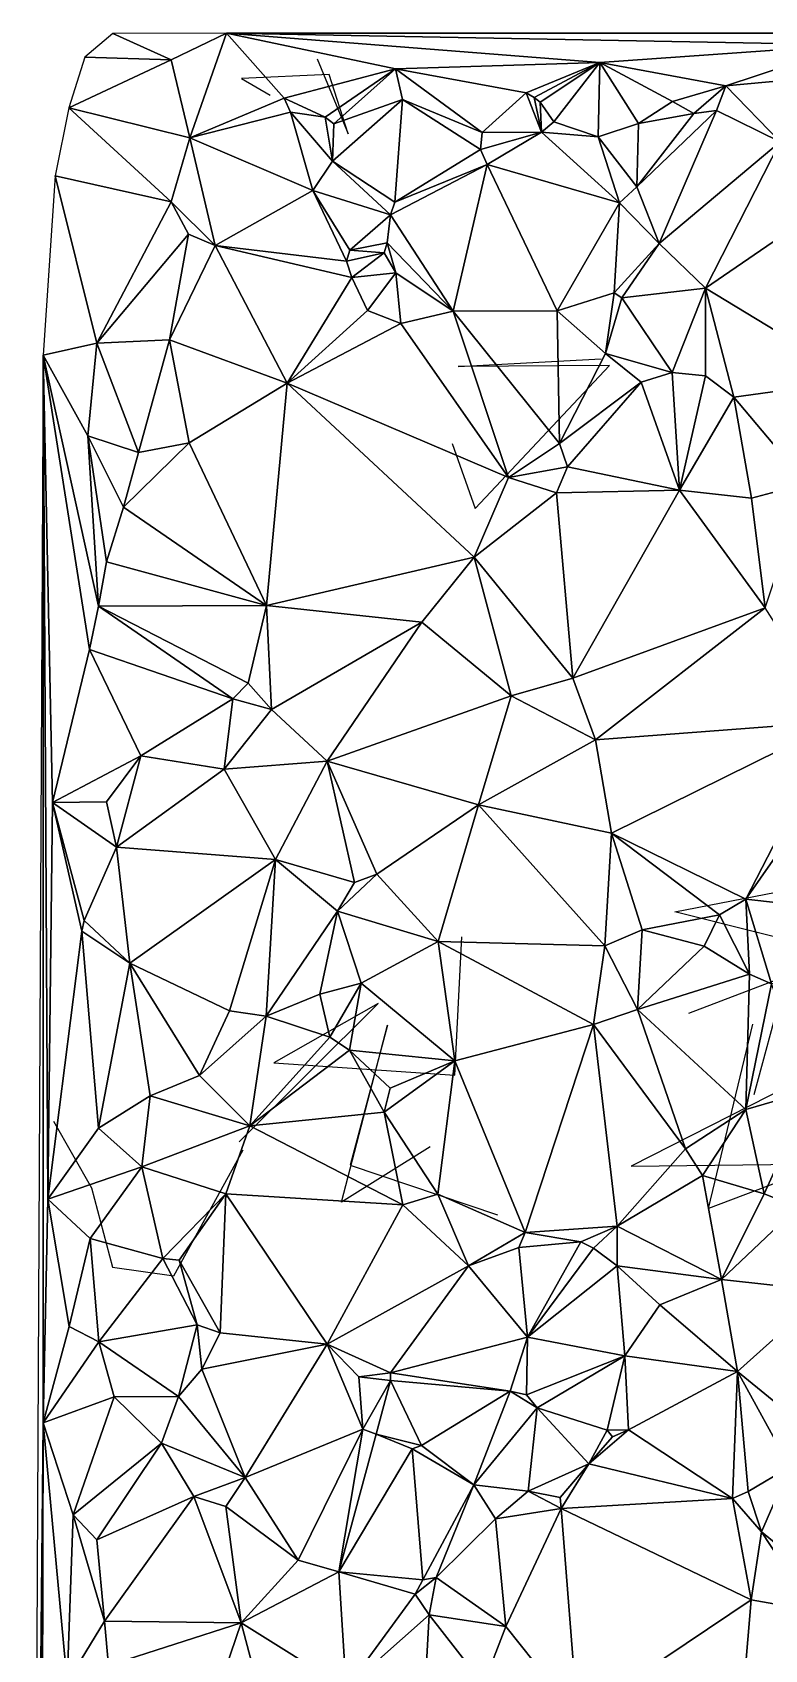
# Model space of a CAD drawing. Header units: metres. Extents: x -15 to 15.1, y -15.8 to 15.4.
# Drawn here: x -14.98 to -8.77, y 1.27 to 14.99 of the extents above; entities that cross this region are included whole.
import ezdxf

# ---------------------------------------------------------------- set-up
doc = ezdxf.new("R2010")
doc.units = ezdxf.units.M
doc.layers.add('CRACKS', color=1, linetype='Continuous')
doc.layers.add('STREET_MESH', color=7, linetype='Continuous')

msp = doc.modelspace()

# ---------------------------------------------------------------- linework, layer by layer
at = {"layer": 'CRACKS'}
for points in [[(-12.564, 14.766, 0.1), (-12.303, 14.128, 0.1), (-12.462, 14.633, 0.1), (-13.207, 14.598, 0.1), (-12.964, 14.456, 0.1)], [(-11.419, 11.503, 0.1), (-11.224, 10.95, 0.1), (-10.084, 12.164, 0.1), (-11.368, 12.156, 0.1), (-10.157, 12.221, 0.1)], [(-9.411, 6.67, 0.1), (-8.101, 7.17, 0.1), (-9.53, 7.531, 0.1), (-8.381, 7.753, 0.1), (-8.861, 5.977, 0.1)], [(-13.226, 5.578, 0.1), (-12.047, 6.753, 0.1), (-12.931, 6.25, 0.1), (-11.397, 6.144, 0.1), (-11.339, 7.319, 0.1)], [(-11.606, 5.536, 0.1), (-12.359, 5.068, 0.1), (-11.967, 6.569, 0.1), (-12.286, 5.38, 0.1), (-11.034, 4.96, 0.1)], [(-8.061, 6.307, 0.1), (-9.901, 5.372, 0.1), (-8.245, 5.393, 0.1), (-9.245, 5.014, 0.1), (-8.869, 6.576, 0.1)], [(-14.8, 5.753, 0.1), (-14.478, 5.189, 0.1), (-14.3, 4.515, 0.1), (-13.781, 4.442, 0.1), (-13.192, 5.51, 0.1)]]:
    msp.add_polyline3d(points, dxfattribs=at)
at = {"layer": 'STREET_MESH'}
for points in [[(-13.803, 14.757), (-14.299, 14.981), (-14.535, 14.778)], [(-13.803, 14.757), (-13.333, 14.982), (-14.299, 14.981)], [(-13.803, 14.757), (-13.645, 14.095), (-13.333, 14.982)], [(-13.645, 14.095), (-12.845, 14.432), (-13.333, 14.982)], [(-13.333, 14.982), (-3.12, 14.981), (2.885, 14.989)], [(-13.333, 14.982), (-10.168, 14.734), (-8.044, 14.884)], [(-11.899, 14.68), (-10.168, 14.734), (-13.333, 14.982)], [(-12.845, 14.432), (-11.899, 14.68), (-13.333, 14.982)], [(-3.12, 14.981), (-13.333, 14.982), (-8.044, 14.884)], [(-10.168, 14.734), (-9.099, 14.537), (-8.044, 14.884)], [(-9.099, 14.537), (-8.243, 14.616), (-8.044, 14.884)], [(-14.67, 14.35), (-13.803, 14.757), (-14.535, 14.778)], [(-13.645, 14.095), (-13.803, 14.757), (-14.67, 14.35)], [(-12.845, 14.432), (-12.498, 14.271), (-11.899, 14.68)], [(-12.498, 14.271), (-12.423, 14.214), (-11.899, 14.68)], [(-12.423, 14.214), (-11.842, 14.421), (-11.899, 14.68)], [(-11.899, 14.68), (-10.793, 14.475), (-10.168, 14.734)], [(-11.166, 14.14), (-10.793, 14.475), (-11.899, 14.68)], [(-11.842, 14.421), (-11.166, 14.14), (-11.899, 14.68)], [(-10.168, 14.734), (-10.793, 14.475), (-10.723, 14.438)], [(-10.673, 14.398), (-10.168, 14.734), (-10.723, 14.438)], [(-10.673, 14.398), (-10.556, 14.229), (-10.168, 14.734)], [(-10.556, 14.229), (-10.18, 14.103), (-10.168, 14.734)], [(-10.18, 14.103), (-9.839, 14.216), (-10.168, 14.734)], [(-9.551, 14.402), (-9.099, 14.537), (-10.168, 14.734)], [(-9.839, 14.216), (-9.551, 14.402), (-10.168, 14.734)], [(-9.099, 14.537), (-8.639, 14.06), (-8.243, 14.616)], [(-12.792, 14.312), (-12.845, 14.432), (-13.645, 14.095)], [(-12.792, 14.312), (-12.498, 14.271), (-12.845, 14.432)], [(-12.435, 13.897), (-11.842, 14.421), (-12.423, 14.214)], [(-12.435, 13.897), (-11.907, 13.549), (-11.842, 14.421)], [(-11.907, 13.549), (-11.179, 13.996), (-11.842, 14.421)], [(-11.179, 13.996), (-11.166, 14.14), (-11.842, 14.421)], [(-11.166, 14.14), (-10.663, 14.144), (-10.793, 14.475)], [(-10.793, 14.475), (-10.663, 14.144), (-10.723, 14.438)], [(-10.663, 14.144), (-10.673, 14.398), (-10.723, 14.438)], [(-9.099, 14.537), (-9.551, 14.402), (-9.369, 14.302)], [(-9.177, 14.326), (-9.099, 14.537), (-9.369, 14.302)], [(-9.099, 14.537), (-9.177, 14.326), (-8.639, 14.06)], [(-13.804, 13.551), (-14.67, 14.35), (-14.788, 13.771)], [(-13.804, 13.551), (-13.645, 14.095), (-14.67, 14.35)], [(-12.601, 13.647), (-12.792, 14.312), (-13.645, 14.095)], [(-12.435, 13.897), (-12.792, 14.312), (-12.601, 13.647)], [(-12.792, 14.312), (-12.435, 13.897), (-12.498, 14.271)], [(-12.498, 14.271), (-12.435, 13.897), (-12.423, 14.214)], [(-10.663, 14.144), (-10.556, 14.229), (-10.673, 14.398)], [(-9.177, 14.326), (-9.854, 13.679), (-9.665, 13.199)], [(-9.854, 13.679), (-9.177, 14.326), (-9.369, 14.302)], [(-9.839, 14.216), (-9.854, 13.679), (-9.369, 14.302)], [(-9.551, 14.402), (-9.839, 14.216), (-9.369, 14.302)], [(-8.639, 14.06), (-9.177, 14.326), (-9.665, 13.199)], [(-10.663, 14.144), (-11.179, 13.996), (-11.124, 13.868)], [(-11.179, 13.996), (-10.663, 14.144), (-11.166, 14.14)], [(-10.001, 13.542), (-10.663, 14.144), (-11.124, 13.868)], [(-10.556, 14.229), (-10.663, 14.144), (-10.18, 14.103)], [(-10.663, 14.144), (-10.001, 13.542), (-10.18, 14.103)], [(-9.854, 13.679), (-9.839, 14.216), (-10.18, 14.103)], [(-13.429, 13.181), (-13.645, 14.095), (-13.804, 13.551)], [(-13.429, 13.181), (-12.601, 13.647), (-13.645, 14.095)], [(-11.179, 13.996), (-11.907, 13.549), (-11.124, 13.868)], [(-10.001, 13.542), (-9.854, 13.679), (-10.18, 14.103)], [(-9.272, 12.82), (-8.639, 14.06), (-9.665, 13.199)], [(-8.023, 13.673), (-8.639, 14.06), (-9.272, 12.82)], [(-11.944, 13.442), (-12.435, 13.897), (-12.601, 13.647)], [(-12.435, 13.897), (-11.944, 13.442), (-11.907, 13.549)], [(-11.907, 13.549), (-11.944, 13.442), (-11.124, 13.868)], [(-11.944, 13.442), (-11.411, 12.624), (-11.124, 13.868)], [(-11.124, 13.868), (-11.411, 12.624), (-10.529, 12.626)], [(-10.001, 13.542), (-11.124, 13.868), (-10.529, 12.626)], [(-14.433, 12.353), (-14.788, 13.771), (-14.889, 12.252)], [(-14.433, 12.353), (-13.804, 13.551), (-14.788, 13.771)], [(-12.316, 13.048), (-12.601, 13.647), (-13.429, 13.181)], [(-12.288, 13.143), (-11.944, 13.442), (-12.601, 13.647)], [(-12.316, 13.048), (-12.288, 13.143), (-12.601, 13.647)], [(-9.854, 13.679), (-10.001, 13.542), (-9.665, 13.199)], [(-8.023, 13.673), (-9.272, 12.82), (-7.986, 12.04)], [(-14.433, 12.353), (-13.656, 13.277), (-13.804, 13.551)], [(-13.656, 13.277), (-13.429, 13.181), (-13.804, 13.551)], [(-10.047, 12.779), (-10.001, 13.542), (-10.529, 12.626)], [(-10.001, 13.542), (-10.047, 12.779), (-9.665, 13.199)], [(-11.944, 13.442), (-12.288, 13.143), (-11.97, 13.204)], [(-11.944, 13.442), (-11.97, 13.204), (-11.411, 12.624)], [(-13.818, 12.382), (-13.656, 13.277), (-14.433, 12.353)], [(-13.429, 13.181), (-13.656, 13.277), (-13.818, 12.382)], [(-12.818, 12.013), (-13.429, 13.181), (-13.818, 12.382)], [(-12.27, 12.91), (-13.429, 13.181), (-12.818, 12.013)], [(-12.27, 12.91), (-12.316, 13.048), (-13.429, 13.181)], [(-12.288, 13.143), (-11.997, 13.118), (-11.97, 13.204)], [(-11.997, 13.118), (-11.897, 12.951), (-11.97, 13.204)], [(-11.97, 13.204), (-11.897, 12.951), (-11.411, 12.624)], [(-10.047, 12.779), (-9.98, 12.737), (-9.665, 13.199)], [(-9.98, 12.737), (-9.272, 12.82), (-9.665, 13.199)], [(-12.288, 13.143), (-12.316, 13.048), (-11.997, 13.118)], [(-12.316, 13.048), (-12.27, 12.91), (-11.997, 13.118)], [(-11.997, 13.118), (-12.27, 12.91), (-11.897, 12.951)], [(-12.137, 12.631), (-12.27, 12.91), (-12.818, 12.013)], [(-12.27, 12.91), (-12.137, 12.631), (-11.897, 12.951)], [(-11.897, 12.951), (-12.137, 12.631), (-11.855, 12.521)], [(-11.411, 12.624), (-11.897, 12.951), (-11.855, 12.521)], [(-10.047, 12.779), (-10.529, 12.626), (-10.12, 12.265)], [(-9.98, 12.737), (-10.047, 12.779), (-10.12, 12.265)], [(-9.272, 12.82), (-9.98, 12.737), (-9.553, 12.105)], [(-9.27, 12.077), (-9.272, 12.82), (-9.553, 12.105)], [(-9.272, 12.82), (-9.031, 11.895), (-7.986, 12.04)], [(-9.27, 12.077), (-9.031, 11.895), (-9.272, 12.82)], [(-12.137, 12.631), (-12.818, 12.013), (-11.855, 12.521)], [(-10.942, 11.215), (-11.411, 12.624), (-11.855, 12.521)], [(-11.411, 12.624), (-10.509, 11.502), (-10.529, 12.626)], [(-11.411, 12.624), (-10.942, 11.215), (-10.509, 11.502)], [(-10.529, 12.626), (-10.509, 11.502), (-10.12, 12.265)], [(-9.98, 12.737), (-10.12, 12.265), (-9.553, 12.105)], [(-12.818, 12.013), (-10.942, 11.215), (-11.855, 12.521)], [(-14.511, 11.567), (-14.433, 12.353), (-14.889, 12.252)], [(-14.079, 11.425), (-14.433, 12.353), (-14.511, 11.567)], [(-14.079, 11.425), (-13.818, 12.382), (-14.433, 12.353)], [(-13.818, 12.382), (-14.079, 11.425), (-13.649, 11.507)], [(-12.818, 12.013), (-13.818, 12.382), (-13.649, 11.507)], [(-14.889, 3.195), (-14.889, 12.252), (-14.98, -6.12)], [(-14.85, 5.094), (-14.889, 12.252), (-14.889, 3.195)], [(-14.85, 5.094), (-14.809, 8.456), (-14.889, 12.252)], [(-14.809, 8.456), (-14.496, 9.754), (-14.889, 12.252)], [(-14.496, 9.754), (-14.42, 10.121), (-14.889, 12.252)], [(-14.42, 10.121), (-14.511, 11.567), (-14.889, 12.252)], [(-10.509, 11.502), (-9.817, 12.021), (-10.12, 12.265)], [(-10.12, 12.265), (-9.817, 12.021), (-9.553, 12.105)], [(-9.817, 12.021), (-9.492, 11.106), (-9.553, 12.105)], [(-9.492, 11.106), (-9.27, 12.077), (-9.553, 12.105)], [(-9.27, 12.077), (-9.492, 11.106), (-9.031, 11.895)], [(-12.995, 10.129), (-12.818, 12.013), (-13.649, 11.507)], [(-11.234, 10.538), (-12.818, 12.013), (-12.995, 10.129)], [(-11.234, 10.538), (-10.942, 11.215), (-12.818, 12.013)], [(-9.817, 12.021), (-10.509, 11.502), (-10.441, 11.305)], [(-9.492, 11.106), (-9.817, 12.021), (-10.441, 11.305)], [(-9.031, 11.895), (-8.415, 11.164), (-7.986, 12.04)], [(-9.031, 11.895), (-9.492, 11.106), (-8.88, 11.037)], [(-8.415, 11.164), (-9.031, 11.895), (-8.88, 11.037)], [(-14.511, 11.567), (-14.42, 10.121), (-14.352, 10.498)], [(-14.206, 10.963), (-14.511, 11.567), (-14.352, 10.498)], [(-14.206, 10.963), (-14.079, 11.425), (-14.511, 11.567)], [(-14.206, 10.963), (-12.995, 10.129), (-13.649, 11.507)], [(-14.079, 11.425), (-14.206, 10.963), (-13.649, 11.507)], [(-10.509, 11.502), (-10.942, 11.215), (-10.441, 11.305)], [(-10.441, 11.305), (-10.942, 11.215), (-10.536, 11.083)], [(-9.492, 11.106), (-10.441, 11.305), (-10.536, 11.083)], [(-10.942, 11.215), (-11.234, 10.538), (-10.536, 11.083)], [(-8.765, 10.107), (-8.415, 11.164), (-8.88, 11.037)], [(-11.234, 10.538), (-10.396, 9.513), (-10.536, 11.083)], [(-10.396, 9.513), (-9.492, 11.106), (-10.536, 11.083)], [(-9.492, 11.106), (-10.396, 9.513), (-8.765, 10.107)], [(-9.492, 11.106), (-8.765, 10.107), (-8.88, 11.037)], [(-12.995, 10.129), (-14.206, 10.963), (-14.352, 10.498)], [(-14.42, 10.121), (-12.995, 10.129), (-14.352, 10.498)], [(-11.234, 10.538), (-12.995, 10.129), (-11.676, 9.987)], [(-10.918, 9.363), (-11.234, 10.538), (-11.676, 9.987)], [(-10.918, 9.363), (-10.396, 9.513), (-11.234, 10.538)], [(-13.281, 9.337), (-14.42, 10.121), (-14.496, 9.754)], [(-13.149, 9.47), (-12.995, 10.129), (-14.42, 10.121)], [(-13.281, 9.337), (-13.149, 9.47), (-14.42, 10.121)], [(-13.149, 9.47), (-12.952, 9.246), (-12.995, 10.129)], [(-12.995, 10.129), (-12.952, 9.246), (-11.676, 9.987)], [(-10.396, 9.513), (-10.205, 8.989), (-8.765, 10.107)], [(-8.765, 10.107), (-10.205, 8.989), (-8.151, 9.145)], [(-12.952, 9.246), (-12.48, 8.807), (-11.676, 9.987)], [(-12.48, 8.807), (-10.918, 9.363), (-11.676, 9.987)], [(-14.061, 8.853), (-14.496, 9.754), (-14.809, 8.456)], [(-14.061, 8.853), (-13.281, 9.337), (-14.496, 9.754)], [(-12.952, 9.246), (-13.149, 9.47), (-13.281, 9.337)], [(-10.918, 9.363), (-10.205, 8.989), (-10.396, 9.513)], [(-13.281, 9.337), (-14.061, 8.853), (-13.353, 8.74)], [(-12.952, 9.246), (-13.281, 9.337), (-13.353, 8.74)], [(-10.918, 9.363), (-12.48, 8.807), (-11.197, 8.437)], [(-10.205, 8.989), (-10.918, 9.363), (-11.197, 8.437)], [(-12.48, 8.807), (-12.952, 9.246), (-13.353, 8.74)], [(-10.205, 8.989), (-10.069, 8.196), (-8.151, 9.145)], [(-8.151, 9.145), (-10.069, 8.196), (-8.929, 7.638)], [(-7.893, 9.119), (-8.151, 9.145), (-8.929, 7.638)], [(-7.118, 7.435), (-7.893, 9.119), (-8.929, 7.638)], [(-10.069, 8.196), (-10.205, 8.989), (-11.197, 8.437)], [(-14.352, 8.462), (-14.061, 8.853), (-14.809, 8.456)], [(-14.061, 8.853), (-14.352, 8.462), (-14.266, 8.079)], [(-13.353, 8.74), (-14.061, 8.853), (-14.266, 8.079)], [(-12.48, 8.807), (-13.353, 8.74), (-12.917, 7.974)], [(-12.249, 7.778), (-12.48, 8.807), (-12.917, 7.974)], [(-12.48, 8.807), (-12.058, 7.848), (-11.197, 8.437)], [(-12.48, 8.807), (-12.249, 7.778), (-12.058, 7.848)], [(-13.353, 8.74), (-14.266, 8.079), (-12.917, 7.974)], [(-14.85, 5.094), (-14.561, 7.367), (-14.809, 8.456)], [(-14.266, 8.079), (-14.352, 8.462), (-14.809, 8.456)], [(-14.541, 7.456), (-14.266, 8.079), (-14.809, 8.456)], [(-14.561, 7.367), (-14.541, 7.456), (-14.809, 8.456)], [(-12.058, 7.848), (-11.539, 7.278), (-11.197, 8.437)], [(-11.539, 7.278), (-10.124, 7.241), (-11.197, 8.437)], [(-10.124, 7.241), (-10.069, 8.196), (-11.197, 8.437)], [(-10.069, 8.196), (-10.124, 7.241), (-9.807, 7.377)], [(-10.069, 8.196), (-9.151, 7.505), (-8.929, 7.638)], [(-9.151, 7.505), (-10.069, 8.196), (-9.807, 7.377)], [(-14.266, 8.079), (-14.541, 7.456), (-14.153, 7.093)], [(-14.266, 8.079), (-14.153, 7.093), (-12.917, 7.974)], [(-14.153, 7.093), (-13.308, 6.689), (-12.917, 7.974)], [(-13.308, 6.689), (-12.998, 6.645), (-12.917, 7.974)], [(-12.998, 6.645), (-12.393, 7.534), (-12.917, 7.974)], [(-12.393, 7.534), (-12.249, 7.778), (-12.917, 7.974)], [(-12.249, 7.778), (-12.393, 7.534), (-12.058, 7.848)], [(-12.393, 7.534), (-11.539, 7.278), (-12.058, 7.848)], [(-9.151, 7.505), (-8.897, 7.002), (-8.929, 7.638)], [(-8.897, 7.002), (-8.71, 6.918), (-8.929, 7.638)], [(-8.71, 6.918), (-7.118, 7.435), (-8.929, 7.638)], [(-14.541, 7.456), (-14.561, 7.367), (-14.153, 7.093)], [(-12.393, 7.534), (-12.998, 6.645), (-12.541, 6.831)], [(-12.192, 6.924), (-12.393, 7.534), (-12.541, 6.831)], [(-12.192, 6.924), (-11.539, 7.278), (-12.393, 7.534)], [(-9.282, 7.238), (-9.151, 7.505), (-9.807, 7.377)], [(-9.151, 7.505), (-9.282, 7.238), (-8.897, 7.002)], [(-14.561, 7.367), (-14.85, 5.094), (-14.418, 5.696)], [(-14.153, 7.093), (-14.561, 7.367), (-14.418, 5.696)], [(-11.539, 7.278), (-12.192, 6.924), (-11.397, 6.266)], [(-11.539, 7.278), (-11.397, 6.266), (-10.221, 6.575)], [(-10.124, 7.241), (-11.539, 7.278), (-10.221, 6.575)], [(-10.124, 7.241), (-9.847, 6.7), (-9.807, 7.377)], [(-9.847, 6.7), (-9.282, 7.238), (-9.807, 7.377)], [(-9.847, 6.7), (-10.124, 7.241), (-10.221, 6.575)], [(-9.282, 7.238), (-9.847, 6.7), (-8.897, 7.002)], [(-13.982, 5.969), (-14.153, 7.093), (-14.418, 5.696)], [(-13.562, 6.141), (-13.308, 6.689), (-14.153, 7.093)], [(-13.982, 5.969), (-13.562, 6.141), (-14.153, 7.093)], [(-9.847, 6.7), (-8.929, 5.853), (-8.897, 7.002)], [(-8.929, 5.853), (-8.71, 6.918), (-8.897, 7.002)], [(-12.457, 6.467), (-12.192, 6.924), (-12.541, 6.831)], [(-12.192, 6.924), (-12.457, 6.467), (-12.291, 6.357)], [(-11.397, 6.266), (-12.192, 6.924), (-12.291, 6.357)], [(-8.71, 6.918), (-8.929, 5.853), (-8.374, 6.014)], [(-12.998, 6.645), (-12.457, 6.467), (-12.541, 6.831)], [(-13.562, 6.141), (-12.998, 6.645), (-13.308, 6.689)], [(-12.998, 6.645), (-13.562, 6.141), (-13.135, 5.714)], [(-12.998, 6.645), (-13.135, 5.714), (-12.457, 6.467)], [(-9.847, 6.7), (-10.221, 6.575), (-9.442, 5.519)], [(-8.929, 5.853), (-9.847, 6.7), (-9.442, 5.519)], [(-12.457, 6.467), (-13.135, 5.714), (-12.291, 6.357)], [(-11.397, 6.266), (-10.801, 4.811), (-10.221, 6.575)], [(-10.801, 4.811), (-10.021, 4.863), (-10.221, 6.575)], [(-10.221, 6.575), (-10.021, 4.863), (-9.442, 5.519)], [(-13.135, 5.714), (-11.997, 5.831), (-12.291, 6.357)], [(-11.945, 6.035), (-11.397, 6.266), (-12.291, 6.357)], [(-11.997, 5.831), (-11.945, 6.035), (-12.291, 6.357)], [(-11.945, 6.035), (-11.997, 5.831), (-11.397, 6.266)], [(-11.997, 5.831), (-11.54, 5.135), (-11.397, 6.266)], [(-11.54, 5.135), (-10.801, 4.811), (-11.397, 6.266)], [(-13.562, 6.141), (-13.982, 5.969), (-13.135, 5.714)], [(-14.053, 5.366), (-13.982, 5.969), (-14.418, 5.696)], [(-13.135, 5.714), (-13.982, 5.969), (-14.053, 5.366)], [(-8.929, 5.853), (-8.773, 5.139), (-8.374, 6.014)], [(-8.773, 5.139), (-8.488, 5.026), (-8.374, 6.014)], [(-11.997, 5.831), (-13.135, 5.714), (-11.838, 5.045)], [(-11.54, 5.135), (-11.997, 5.831), (-11.838, 5.045)], [(-9.295, 5.294), (-8.929, 5.853), (-9.442, 5.519)], [(-8.773, 5.139), (-8.929, 5.853), (-9.295, 5.294)], [(-14.85, 5.094), (-14.053, 5.366), (-14.418, 5.696)], [(-13.339, 5.139), (-13.135, 5.714), (-14.053, 5.366)], [(-13.135, 5.714), (-13.339, 5.139), (-11.838, 5.045)], [(-10.021, 4.863), (-9.295, 5.294), (-9.442, 5.519)], [(-14.491, 4.758), (-14.053, 5.366), (-14.85, 5.094)], [(-14.491, 4.758), (-13.874, 4.589), (-14.053, 5.366)], [(-13.874, 4.589), (-13.339, 5.139), (-14.053, 5.366)], [(-10.021, 4.863), (-9.134, 4.412), (-9.295, 5.294)], [(-9.134, 4.412), (-8.773, 5.139), (-9.295, 5.294)], [(-14.669, 4.014), (-14.85, 5.094), (-14.889, 3.195)], [(-14.669, 4.014), (-14.491, 4.758), (-14.85, 5.094)], [(-13.874, 4.589), (-13.735, 4.574), (-13.339, 5.139)], [(-13.735, 4.574), (-13.386, 3.959), (-13.339, 5.139)], [(-13.339, 5.139), (-13.386, 3.959), (-12.48, 3.863)], [(-13.339, 5.139), (-12.48, 3.863), (-11.838, 5.045)], [(-11.282, 4.527), (-11.54, 5.135), (-11.838, 5.045)], [(-10.801, 4.811), (-11.54, 5.135), (-11.282, 4.527)], [(-8.773, 5.139), (-9.134, 4.412), (-8.488, 5.026)], [(-12.48, 3.863), (-11.282, 4.527), (-11.838, 5.045)], [(-9.134, 4.412), (-8.239, 4.311), (-8.488, 5.026)], [(-10.854, 4.682), (-10.801, 4.811), (-11.282, 4.527)], [(-10.854, 4.682), (-10.328, 4.732), (-10.801, 4.811)], [(-10.328, 4.732), (-10.021, 4.863), (-10.801, 4.811)], [(-10.021, 4.863), (-10.328, 4.732), (-10.221, 4.676)], [(-10.021, 4.863), (-10.221, 4.676), (-10.02, 4.526)], [(-9.134, 4.412), (-10.021, 4.863), (-10.02, 4.526)], [(-14.491, 4.758), (-14.669, 4.014), (-14.417, 3.882)], [(-13.874, 4.589), (-14.491, 4.758), (-14.417, 3.882)], [(-10.782, 3.921), (-10.854, 4.682), (-11.282, 4.527)], [(-10.328, 4.732), (-10.854, 4.682), (-10.782, 3.921)], [(-10.221, 4.676), (-10.328, 4.732), (-10.782, 3.921)], [(-10.221, 4.676), (-10.782, 3.921), (-10.02, 4.526)], [(-13.582, 4.027), (-13.874, 4.589), (-14.417, 3.882)], [(-13.874, 4.589), (-13.582, 4.027), (-13.735, 4.574)], [(-13.582, 4.027), (-13.386, 3.959), (-13.735, 4.574)], [(-12.48, 3.863), (-11.943, 3.621), (-11.282, 4.527)], [(-11.943, 3.621), (-10.782, 3.921), (-11.282, 4.527)], [(-10.782, 3.921), (-9.955, 3.764), (-10.02, 4.526)], [(-9.657, 4.196), (-9.134, 4.412), (-10.02, 4.526)], [(-9.955, 3.764), (-9.657, 4.196), (-10.02, 4.526)], [(-8.999, 3.631), (-9.134, 4.412), (-9.657, 4.196)], [(-9.134, 4.412), (-8.999, 3.631), (-8.239, 4.311)], [(-8.999, 3.631), (-8.412, 3.151), (-8.239, 4.311)], [(-9.955, 3.764), (-8.999, 3.631), (-9.657, 4.196)], [(-14.417, 3.882), (-14.669, 4.014), (-14.889, 3.195)], [(-13.74, 3.418), (-13.582, 4.027), (-14.417, 3.882)], [(-13.543, 3.652), (-13.582, 4.027), (-13.74, 3.418)], [(-13.543, 3.652), (-13.386, 3.959), (-13.582, 4.027)], [(-14.286, 3.416), (-14.417, 3.882), (-14.889, 3.195)], [(-14.286, 3.416), (-13.74, 3.418), (-14.417, 3.882)], [(-13.386, 3.959), (-13.543, 3.652), (-12.48, 3.863)], [(-13.543, 3.652), (-13.175, 2.733), (-12.48, 3.863)], [(-13.175, 2.733), (-12.177, 3.143), (-12.48, 3.863)], [(-12.212, 3.586), (-11.943, 3.621), (-12.48, 3.863)], [(-12.177, 3.143), (-12.212, 3.586), (-12.48, 3.863)], [(-11.943, 3.621), (-10.927, 3.464), (-10.782, 3.921)], [(-10.927, 3.464), (-10.789, 3.432), (-10.782, 3.921)], [(-10.789, 3.432), (-9.955, 3.764), (-10.782, 3.921)], [(-9.955, 3.764), (-10.789, 3.432), (-10.699, 3.324)], [(-10.106, 3.134), (-9.955, 3.764), (-10.699, 3.324)], [(-9.955, 3.764), (-10.106, 3.134), (-9.924, 3.135)], [(-8.999, 3.631), (-9.955, 3.764), (-9.924, 3.135)], [(-13.175, 2.733), (-13.543, 3.652), (-13.74, 3.418)], [(-12.212, 3.586), (-11.944, 3.556), (-11.943, 3.621)], [(-11.944, 3.556), (-12.212, 3.586), (-12.177, 3.143)], [(-11.943, 3.621), (-11.944, 3.556), (-10.927, 3.464)], [(-9.042, 2.553), (-8.999, 3.631), (-9.924, 3.135)], [(-8.908, 2.612), (-8.999, 3.631), (-9.042, 2.553)], [(-8.412, 3.151), (-8.999, 3.631), (-8.555, 2.823)], [(-8.999, 3.631), (-8.908, 2.612), (-8.555, 2.823)], [(-11.944, 3.556), (-12.177, 3.143), (-12.065, 3.098)], [(-11.68, 3.002), (-11.944, 3.556), (-12.065, 3.098)], [(-10.927, 3.464), (-11.944, 3.556), (-11.68, 3.002)], [(-10.927, 3.464), (-11.68, 3.002), (-11.237, 2.669)], [(-10.927, 3.464), (-11.237, 2.669), (-10.699, 3.324)], [(-10.789, 3.432), (-10.927, 3.464), (-10.699, 3.324)], [(-14.634, 2.416), (-14.286, 3.416), (-14.889, 3.195)], [(-13.886, 3.023), (-14.286, 3.416), (-14.634, 2.416)], [(-13.886, 3.023), (-13.74, 3.418), (-14.286, 3.416)], [(-13.175, 2.733), (-13.74, 3.418), (-13.886, 3.023)], [(-11.237, 2.669), (-10.775, 2.617), (-10.699, 3.324)], [(-10.775, 2.617), (-10.26, 2.849), (-10.699, 3.324)], [(-10.26, 2.849), (-10.106, 3.134), (-10.699, 3.324)], [(-14.896, -0.402), (-14.889, 3.195), (-14.98, -6.12)], [(-14.896, -0.402), (-14.684, 0.994), (-14.889, 3.195)], [(-14.684, 0.994), (-14.634, 2.416), (-14.889, 3.195)], [(-14.434, 2.202), (-13.886, 3.023), (-14.634, 2.416)], [(-13.886, 3.023), (-14.434, 2.202), (-13.611, 2.571)], [(-13.175, 2.733), (-13.886, 3.023), (-13.611, 2.571)], [(-12.177, 3.143), (-13.175, 2.733), (-12.725, 2.032)], [(-12.381, 1.932), (-12.177, 3.143), (-12.725, 2.032)], [(-12.065, 3.098), (-12.177, 3.143), (-12.381, 1.932)], [(-11.76, 2.974), (-12.065, 3.098), (-12.381, 1.932)], [(-11.76, 2.974), (-11.68, 3.002), (-12.065, 3.098)], [(-10.26, 2.849), (-9.042, 2.553), (-9.924, 3.135)], [(-10.06, 3.078), (-10.26, 2.849), (-9.924, 3.135)], [(-10.26, 2.849), (-10.06, 3.078), (-10.106, 3.134)], [(-10.106, 3.134), (-10.06, 3.078), (-9.924, 3.135)], [(-11.669, 1.863), (-11.76, 2.974), (-12.381, 1.932)], [(-11.68, 3.002), (-11.76, 2.974), (-11.237, 2.669)], [(-11.76, 2.974), (-11.669, 1.863), (-11.237, 2.669)], [(-10.504, 2.563), (-10.26, 2.849), (-10.775, 2.617)], [(-10.26, 2.849), (-10.504, 2.563), (-10.496, 2.468)], [(-10.26, 2.849), (-10.496, 2.468), (-9.042, 2.553)], [(-8.908, 2.612), (-8.796, 2.27), (-8.555, 2.823)], [(-8.796, 2.27), (-8.049, 1.659), (-8.555, 2.823)], [(-13.339, 2.486), (-13.175, 2.733), (-13.611, 2.571)], [(-13.175, 2.733), (-13.339, 2.486), (-12.725, 2.032)], [(-11.669, 1.863), (-11.554, 1.883), (-11.237, 2.669)], [(-11.554, 1.883), (-11.052, 2.38), (-11.237, 2.669)], [(-11.052, 2.38), (-10.775, 2.617), (-11.237, 2.669)], [(-10.775, 2.617), (-11.052, 2.38), (-10.496, 2.468)], [(-10.504, 2.563), (-10.775, 2.617), (-10.496, 2.468)], [(-8.796, 2.27), (-8.908, 2.612), (-9.042, 2.553)], [(-13.611, 2.571), (-14.434, 2.202), (-14.367, 1.513)], [(-13.208, 1.499), (-13.611, 2.571), (-14.367, 1.513)], [(-13.208, 1.499), (-13.339, 2.486), (-13.611, 2.571)], [(-13.339, 2.486), (-13.208, 1.499), (-12.725, 2.032)], [(-9.042, 2.553), (-10.496, 2.468), (-8.883, 1.694)], [(-8.796, 2.27), (-9.042, 2.553), (-8.883, 1.694)], [(-14.634, 2.416), (-14.684, 0.994), (-14.367, 1.513)], [(-14.434, 2.202), (-14.634, 2.416), (-14.367, 1.513)], [(-11.052, 2.38), (-11.554, 1.883), (-10.964, 1.468)], [(-10.496, 2.468), (-11.052, 2.38), (-10.964, 1.468)], [(-10.357, 0.705), (-10.496, 2.468), (-10.964, 1.468)], [(-10.496, 2.468), (-10.357, 0.705), (-8.883, 1.694)], [(-8.354, 1.6), (-8.796, 2.27), (-8.883, 1.694)], [(-8.796, 2.27), (-8.354, 1.6), (-8.049, 1.659)], [(-13.208, 1.499), (-12.381, 1.932), (-12.725, 2.032)], [(-13.208, 1.499), (-12.32, 0.942), (-12.381, 1.932)], [(-11.733, 1.742), (-11.669, 1.863), (-12.381, 1.932)], [(-12.32, 0.942), (-11.733, 1.742), (-12.381, 1.932)], [(-11.554, 1.883), (-11.733, 1.742), (-11.615, 1.567)], [(-11.733, 1.742), (-11.554, 1.883), (-11.669, 1.863)], [(-11.554, 1.883), (-11.615, 1.567), (-10.964, 1.468)], [(-11.733, 1.742), (-12.32, 0.942), (-11.615, 1.567)], [(-8.883, 1.694), (-10.357, 0.705), (-8.969, 0.685)], [(-8.354, 1.6), (-8.883, 1.694), (-8.969, 0.685)], [(-14.684, 0.994), (-14.333, 1.138), (-14.367, 1.513)], [(-14.333, 1.138), (-13.208, 1.499), (-14.367, 1.513)], [(-11.615, 1.567), (-12.32, 0.942), (-11.652, 0.902)], [(-11.615, 1.567), (-11.652, 0.902), (-11.153, 0.975)], [(-11.615, 1.567), (-11.153, 0.975), (-10.964, 1.468)], [(-7.853, 0.783), (-8.354, 1.6), (-8.969, 0.685)], [(-13.52, 0.587), (-13.208, 1.499), (-14.333, 1.138)], [(-13.52, 0.587), (-12.941, 0.485), (-13.208, 1.499)], [(-12.941, 0.485), (-12.32, 0.942), (-13.208, 1.499)], [(-11.153, 0.975), (-10.357, 0.705), (-10.964, 1.468)]]:
    msp.add_3dface(points, dxfattribs=at)

doc.saveas('drawing.dxf')
